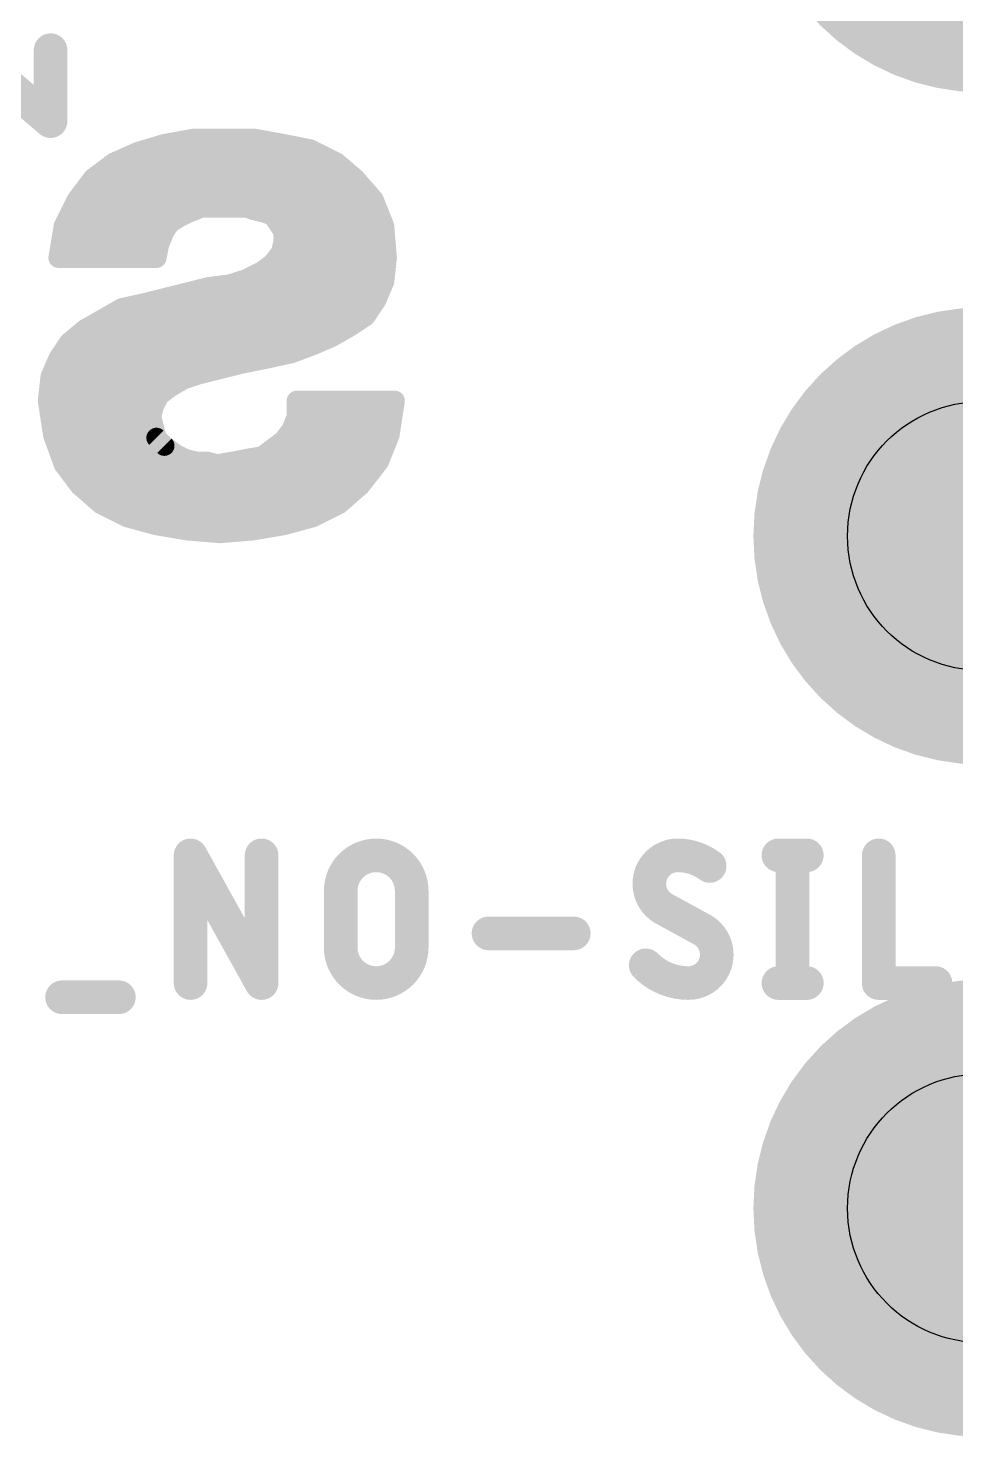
# Model space of a CAD drawing. Extents: x -33 to 53.6, y -8.2 to 46.5.
# Drawn here: x 12.91 to 16.41, y 13.11 to 18.43 of the extents above; entities that cross this region are included whole.
import ezdxf

# ---------------------------------------------------------------- set-up
doc = ezdxf.new("R2010")
doc.units = 0
for name, color, linetype in [('17', 110, 'CONTINUOUS'), ('22', 253, 'CONTINUOUS'), ('27', 253, 'CONTINUOUS'), ('29', 253, 'CONTINUOUS'), ('30', 253, 'CONTINUOUS'), ('44', 253, 'CONTINUOUS')]:
    doc.layers.add(name, color=color, linetype=linetype)

# ---------------------------------------------------------------- blocks, each defined once
blk = doc.blocks.new('ROUNDP')
at = {"const_width": 0.5}
blk.add_lwpolyline([(0, -0.25, 1), (0, 0.25, 1), (0, -0.25)], format="xyb", dxfattribs=at)

msp = doc.modelspace()

# ---------------------------------------------------------------- linework, layer by layer
at = {"layer": '22', "const_width": 0.0762}
for points in [[(13.532, 18.011), (13.422, 17.991)], [(13.762, 18.011), (13.532, 18.011)], [(13.872, 17.991), (13.762, 18.011)], [(13.322, 17.961), (13.232, 17.921)], [(13.422, 17.991), (13.322, 17.961)], [(13.396, 17.9832), (13.911, 17.9832)], [(13.972, 17.971), (13.872, 17.991)], [(14.072, 17.921), (13.972, 17.971)], [(13.232, 17.921), (13.152, 17.861)], [(13.2133, 17.907), (14.0883, 17.907)], [(14.142, 17.861), (14.072, 17.921)], [(13.152, 17.861), (13.092, 17.781)], [(14.212, 17.781), (14.142, 17.861)], [(13.1294, 17.8308), (14.1684, 17.8308)], [(13.092, 17.781), (13.042, 17.681)], [(13.0788, 17.7546), (14.2226, 17.7546)], [(13.512, 17.731), (13.562, 17.751)], [(13.562, 17.751), (13.732, 17.751)], [(13.732, 17.751), (13.762, 17.741)], [(13.762, 17.741), (13.802, 17.731)], [(14.252, 17.681), (14.212, 17.781)], [(13.422, 17.661), (13.442, 17.691)], [(13.442, 17.691), (13.472, 17.711)], [(13.472, 17.711), (13.512, 17.731)], [(13.802, 17.731), (13.832, 17.721)], [(13.832, 17.721), (13.872, 17.661)], [(13.042, 17.681), (13.022, 17.561)], [(13.0416, 17.6784), (13.4336, 17.6784)], [(13.402, 17.611), (13.422, 17.661)], [(13.8604, 17.6784), (14.2522, 17.6784)], [(13.872, 17.661), (13.872, 17.621)], [(14.262, 17.561), (14.252, 17.681)], [(13.0289, 17.6022), (13.4002, 17.6022)], [(13.392, 17.561), (13.402, 17.611)], [(13.862, 17.581), (13.832, 17.541)], [(13.872, 17.621), (13.862, 17.581)], [(13.8673, 17.6022), (14.2586, 17.6022)], [(13.022, 17.561), (13.392, 17.561)], [(13.832, 17.541), (13.792, 17.511)], [(13.812, 17.526), (14.2581, 17.526)], [(14.252, 17.471), (14.262, 17.561)], [(13.732, 17.481), (13.672, 17.461)], [(13.792, 17.511), (13.732, 17.481)], [(13.592, 17.451), (13.352, 17.391)], [(13.5872, 17.4498), (14.2429, 17.4498)], [(13.672, 17.461), (13.592, 17.451)], [(14.222, 17.401), (14.252, 17.471)], [(13.262, 17.371), (13.122, 17.291)], [(13.352, 17.391), (13.262, 17.371)], [(13.2737, 17.3736), (14.2037, 17.3736)], [(14.182, 17.341), (14.222, 17.401)], [(14.122, 17.301), (14.182, 17.341)], [(13.122, 17.291), (13.062, 17.241)], [(13.1332, 17.2974), (14.1157, 17.2974)], [(13.982, 17.231), (14.052, 17.261)], [(14.052, 17.261), (14.122, 17.301)], [(13.062, 17.241), (13.022, 17.181)], [(13.0488, 17.2212), (13.9559, 17.2212)], [(13.902, 17.201), (13.982, 17.231)], [(13.022, 17.181), (12.992, 17.111)], [(13.552, 17.121), (13.712, 17.161)], [(13.712, 17.161), (13.812, 17.181)], [(13.812, 17.181), (13.902, 17.201)], [(12.992, 17.111), (12.982, 17.021)], [(13.0066, 17.145), (13.648, 17.145)], [(13.442, 17.071), (13.492, 17.101)], [(13.492, 17.101), (13.552, 17.121)], [(12.9873, 17.0688), (13.4391, 17.0688)], [(13.402, 17.041), (13.442, 17.071)], [(12.982, 17.021), (13.002, 16.891)], [(13.372, 16.961), (13.382, 17.001)], [(13.382, 17.001), (13.402, 17.041)], [(13.922, 17.021), (13.922, 16.961)], [(14.292, 17.021), (13.922, 17.021)], [(14.272, 16.891), (14.292, 17.021)], [(12.9864, 16.9926), (13.3799, 16.9926)], [(13.392, 16.881), (13.372, 16.961)], [(13.922, 16.961), (13.902, 16.911)], [(13.922, 16.9926), (14.2876, 16.9926)], [(12.9981, 16.9164), (13.3832, 16.9164)], [(13.002, 16.891), (13.042, 16.781)], [(13.902, 16.911), (13.872, 16.871)], [(13.9042, 16.9164), (14.2759, 16.9164)], [(14.232, 16.791), (14.272, 16.891)], [(13.0205, 16.8402), (13.4364, 16.8402)], [(13.422, 16.851), (13.392, 16.881)], [(13.462, 16.821), (13.422, 16.851)], [(13.872, 16.871), (13.792, 16.811)], [(13.8309, 16.8402), (14.2517, 16.8402)], [(13.042, 16.781), (13.102, 16.701)], [(13.502, 16.801), (13.462, 16.821)], [(13.542, 16.791), (13.502, 16.801)], [(13.582, 16.791), (13.542, 16.791)], [(13.622, 16.781), (13.582, 16.791)], [(13.682, 16.791), (13.622, 16.781)], [(13.732, 16.801), (13.682, 16.791)], [(13.792, 16.811), (13.732, 16.801)], [(14.162, 16.701), (14.232, 16.791)], [(13.0548, 16.764), (14.211, 16.764)], [(13.102, 16.701), (13.182, 16.631)], [(13.1171, 16.6878), (14.1469, 16.6878)], [(14.082, 16.631), (14.162, 16.701)], [(13.182, 16.631), (13.282, 16.581)], [(13.982, 16.581), (14.082, 16.631)], [(13.2208, 16.6116), (14.0432, 16.6116)], [(13.282, 16.581), (13.392, 16.551)], [(13.872, 16.551), (13.982, 16.581)], [(13.392, 16.551), (13.512, 16.531)], [(13.4856, 16.5354), (13.7784, 16.5354)], [(13.512, 16.531), (13.632, 16.521)], [(13.632, 16.521), (13.752, 16.531)], [(13.752, 16.531), (13.872, 16.551)]]:
    msp.add_lwpolyline(points, dxfattribs=at)
at = {"layer": '22', "const_width": 0.0381}
for points in [[(13.532, 18.03, 1), (13.532, 17.9919)], [(13.5354, 17.9923, 1), (13.5286, 18.0297)], [(13.7654, 18.0297, 1), (13.7586, 17.9923)], [(13.762, 17.9919, 1), (13.762, 18.03)], [(13.3165, 17.9792, 1), (13.3275, 17.9428)], [(13.3297, 17.9436, 1), (13.3143, 17.9784)], [(13.396, 18.0023, 1), (13.396, 17.9642)], [(13.4186, 18.0097, 1), (13.4254, 17.9723)], [(13.4275, 17.9728, 1), (13.4165, 18.0092)], [(13.8757, 18.0097, 1), (13.8683, 17.9723)], [(13.8686, 17.9723, 1), (13.8754, 18.0097)], [(13.911, 17.9642, 1), (13.911, 18.0023)], [(13.9805, 17.988, 1), (13.9635, 17.954)], [(13.9683, 17.9523, 1), (13.9757, 17.9897)], [(13.2133, 17.9261, 1), (13.2133, 17.888)], [(13.2243, 17.9384, 1), (13.2397, 17.9036)], [(13.2434, 17.9058, 1), (13.2206, 17.9362)], [(14.0844, 17.9355, 1), (14.0596, 17.9065)], [(14.0635, 17.904, 1), (14.0805, 17.938)], [(14.0883, 17.888, 1), (14.0883, 17.9261)], [(13.1406, 17.8762, 1), (13.1634, 17.8458)], [(13.1672, 17.8496, 1), (13.1368, 17.8724)], [(14.1563, 17.8735, 1), (14.1277, 17.8485)], [(14.1296, 17.8465, 1), (14.1544, 17.8755)], [(13.1294, 17.8498, 1), (13.1294, 17.8117)], [(14.1684, 17.8117, 1), (14.1684, 17.8498)], [(13.0788, 17.7736, 1), (13.0788, 17.7355)], [(13.0768, 17.7924, 1), (13.1072, 17.7696)], [(13.109, 17.7725, 1), (13.075, 17.7895)], [(13.562, 17.7701, 1), (13.562, 17.732)], [(13.5691, 17.7333, 1), (13.5549, 17.7687)], [(13.738, 17.7691, 1), (13.726, 17.7329)], [(13.732, 17.732, 1), (13.732, 17.7701)], [(13.7666, 17.7595, 1), (13.7574, 17.7225)], [(13.756, 17.7229, 1), (13.768, 17.7591)], [(14.2297, 17.7881, 1), (14.1943, 17.7739)], [(14.1977, 17.7685, 1), (14.2263, 17.7935)], [(14.2226, 17.7355, 1), (14.2226, 17.7736)], [(13.4314, 17.7069, 1), (13.4526, 17.6751)], [(13.4579, 17.6804, 1), (13.4261, 17.7016)], [(13.4635, 17.728, 1), (13.4805, 17.694)], [(13.4826, 17.6951, 1), (13.4614, 17.7269)], [(13.5049, 17.7487, 1), (13.5191, 17.7133)], [(13.5205, 17.714, 1), (13.5035, 17.748)], [(13.808, 17.7491, 1), (13.796, 17.7129)], [(13.7974, 17.7125, 1), (13.8066, 17.7495)], [(13.8479, 17.7316, 1), (13.8161, 17.7104)], [(13.826, 17.7029, 1), (13.838, 17.7391)], [(13.0416, 17.6974, 1), (13.0416, 17.6593)], [(13.025, 17.6895, 1), (13.059, 17.6725)], [(13.0608, 17.6779, 1), (13.0232, 17.6841)], [(13.4061, 17.6716, 1), (13.4379, 17.6504)], [(13.4397, 17.6539, 1), (13.4043, 17.6681)], [(13.4336, 17.6593, 1), (13.4336, 17.6974)], [(13.8604, 17.6974, 1), (13.8604, 17.6593)], [(13.891, 17.661, 1), (13.8529, 17.661)], [(13.8561, 17.6504, 1), (13.8879, 17.6716)], [(14.271, 17.6826, 1), (14.233, 17.6794)], [(14.2343, 17.6739, 1), (14.2697, 17.6881)], [(14.2522, 17.6593, 1), (14.2522, 17.6974)], [(13.0289, 17.6212, 1), (13.0289, 17.5831)], [(13.3843, 17.6181, 1), (13.4197, 17.6039)], [(13.4207, 17.6073, 1), (13.3833, 17.6147)], [(13.4002, 17.5831, 1), (13.4002, 17.6212)], [(13.8772, 17.5696, 1), (13.8468, 17.5924)], [(13.8673, 17.6212, 1), (13.8673, 17.5831)], [(13.8529, 17.621, 1), (13.891, 17.621)], [(13.8905, 17.6164, 1), (13.8535, 17.6256)], [(14.2586, 17.5831, 1), (14.2586, 17.6212)], [(13.022, 17.58, 1), (13.022, 17.5419)], [(13.0032, 17.5641, 1), (13.0408, 17.5579)], [(13.3733, 17.5647, 1), (13.4107, 17.5573)], [(13.392, 17.5419, 1), (13.392, 17.58)], [(13.812, 17.545, 1), (13.812, 17.5069)], [(13.8168, 17.5524, 1), (13.8472, 17.5296)], [(13.8434, 17.5258, 1), (13.8206, 17.5562)], [(13.8435, 17.5856, 1), (13.8805, 17.5764)], [(14.243, 17.5594, 1), (14.281, 17.5626)], [(14.2809, 17.5589, 1), (14.2431, 17.5631)], [(14.2581, 17.5069, 1), (14.2581, 17.545)], [(13.7235, 17.498, 1), (13.7405, 17.464)], [(13.738, 17.4629, 1), (13.726, 17.4991)], [(13.7806, 17.5262, 1), (13.8034, 17.4958)], [(13.8005, 17.494, 1), (13.7835, 17.528)], [(13.5872, 17.4688, 1), (13.5872, 17.4307)], [(13.5896, 17.4699, 1), (13.5944, 17.4321)], [(13.5966, 17.4325, 1), (13.5874, 17.4695)], [(13.666, 17.4791, 1), (13.678, 17.4429)], [(13.6744, 17.4421, 1), (13.6696, 17.4799)], [(14.2331, 17.4731, 1), (14.2709, 17.4689)], [(14.2695, 17.4635, 1), (14.2345, 17.4785)], [(14.2429, 17.4307, 1), (14.2429, 17.4688)], [(13.2579, 17.3896, 1), (13.2661, 17.3524)], [(13.2715, 17.3545, 1), (13.2525, 17.3875)], [(13.2737, 17.3926, 1), (13.2737, 17.3545)], [(13.3474, 17.4095, 1), (13.3566, 17.3725)], [(13.3561, 17.3724, 1), (13.3479, 17.4096)], [(14.2045, 17.4085, 1), (14.2395, 17.3935)], [(14.2037, 17.3545, 1), (14.2037, 17.3926)], [(14.2379, 17.3904, 1), (14.2061, 17.4116)], [(14.1661, 17.3516, 1), (14.1979, 17.3304)], [(14.1926, 17.3251, 1), (14.1714, 17.3569)], [(13.1125, 17.3075, 1), (13.1315, 17.2745)], [(13.1342, 17.2764, 1), (13.1098, 17.3056)], [(13.1332, 17.3164, 1), (13.1332, 17.2783)], [(14.0595, 17.2435, 1), (14.0445, 17.2785)], [(14.1114, 17.3169, 1), (14.1326, 17.2851)], [(14.1315, 17.2845, 1), (14.1125, 17.3175)], [(14.1157, 17.2783, 1), (14.1157, 17.3164)], [(13.0488, 17.2402, 1), (13.0488, 17.2021)], [(13.0498, 17.2556, 1), (13.0742, 17.2264)], [(13.0779, 17.2304, 1), (13.0461, 17.2516)], [(13.9559, 17.2021, 1), (13.9559, 17.2402)], [(13.9745, 17.2485, 1), (13.9895, 17.2135)], [(13.9887, 17.2132, 1), (13.9753, 17.2488)], [(14.0425, 17.2775, 1), (14.0615, 17.2445)], [(13.0061, 17.1916, 1), (13.0379, 17.1704)], [(13.0395, 17.1735, 1), (13.0045, 17.1885)], [(13.7083, 17.1797, 1), (13.7157, 17.1423)], [(13.7166, 17.1425, 1), (13.7074, 17.1795)], [(13.8079, 17.1996, 1), (13.8161, 17.1624)], [(13.8157, 17.1623, 1), (13.8083, 17.1997)], [(13.8953, 17.2188, 1), (13.9087, 17.1832)], [(13.9061, 17.1824, 1), (13.8979, 17.2196)], [(13.0109, 17.1089, 1), (12.9731, 17.1131)], [(13.0066, 17.164, 1), (13.0066, 17.1259)], [(13.5018, 17.0847, 1), (13.4822, 17.1173)], [(13.5474, 17.1395, 1), (13.5566, 17.1025)], [(13.558, 17.1029, 1), (13.546, 17.1391)], [(13.648, 17.1259, 1), (13.648, 17.164)], [(12.9873, 17.0878, 1), (12.9873, 17.0497)], [(12.9745, 17.1185, 1), (13.0095, 17.1035)], [(13.4322, 17.0873, 1), (13.4518, 17.0547)], [(13.4534, 17.0558, 1), (13.4306, 17.0862)], [(13.4391, 17.0497, 1), (13.4391, 17.0878)], [(13.486, 17.1191, 1), (13.498, 17.0829)], [(13.0008, 17.0239, 1), (12.9632, 17.0181)], [(12.9631, 17.0231, 1), (13.0009, 17.0189)], [(13.4005, 16.9964, 1), (13.3635, 17.0056)], [(13.3906, 17.0562, 1), (13.4134, 17.0258)], [(13.419, 17.0325, 1), (13.385, 17.0495)], [(13.922, 17.0401, 1), (13.922, 17.002)], [(13.9411, 17.021, 1), (13.903, 17.021)], [(14.3108, 17.0181, 1), (14.2732, 17.0239)], [(14.292, 17.002, 1), (14.292, 17.0401)], [(12.9864, 17.0116, 1), (12.9864, 16.9735)], [(13.3905, 16.9656, 1), (13.3535, 16.9564)], [(13.3535, 16.9656, 1), (13.3905, 16.9564)], [(13.365, 17.0095, 1), (13.399, 16.9925)], [(13.3799, 16.9735, 1), (13.3799, 17.0116)], [(13.922, 17.0116, 1), (13.922, 16.9735)], [(13.903, 16.961, 1), (13.9411, 16.961)], [(13.9397, 16.9539, 1), (13.9043, 16.9681)], [(14.2876, 16.9735, 1), (14.2876, 17.0116)], [(12.9981, 16.9354, 1), (12.9981, 16.8973)], [(13.0199, 16.8975, 1), (12.9841, 16.8845)], [(13.3832, 16.8973, 1), (13.3832, 16.9354)], [(13.8843, 16.9181, 1), (13.9197, 16.9039)], [(13.9042, 16.9354, 1), (13.9042, 16.8973)], [(13.9172, 16.8996, 1), (13.8868, 16.9224)], [(14.2897, 16.8839, 1), (14.2543, 16.8981)], [(14.2759, 16.8973, 1), (14.2759, 16.9354)], [(12.9832, 16.8881, 1), (13.0208, 16.8939)], [(13.0205, 16.8592, 1), (13.0205, 16.8211)], [(13.4055, 16.8945, 1), (13.3785, 16.8675)], [(13.3735, 16.8764, 1), (13.4105, 16.8856)], [(13.4334, 16.8662, 1), (13.4106, 16.8358)], [(13.4085, 16.8375, 1), (13.4355, 16.8645)], [(13.4364, 16.8211, 1), (13.4364, 16.8592)], [(13.8309, 16.8592, 1), (13.8309, 16.8211)], [(13.8568, 16.8824, 1), (13.8872, 16.8596)], [(13.8834, 16.8558, 1), (13.8606, 16.8862)], [(14.2517, 16.8211, 1), (14.2517, 16.8592)], [(14.2532, 16.8939, 1), (14.2908, 16.8881)], [(13.0572, 16.7924, 1), (13.0268, 16.7696)], [(13.4705, 16.838, 1), (13.4535, 16.804)], [(13.4506, 16.8058, 1), (13.4734, 16.8362)], [(13.5066, 16.8195, 1), (13.4974, 16.7825)], [(13.4935, 16.784, 1), (13.5105, 16.818)], [(13.542, 16.8101, 1), (13.542, 16.772)], [(13.5374, 16.7725, 1), (13.5466, 16.8095)], [(13.5866, 16.8095, 1), (13.5774, 16.7725)], [(13.582, 16.772, 1), (13.582, 16.8101)], [(13.6783, 16.8097, 1), (13.6857, 16.7723)], [(13.6851, 16.7722, 1), (13.6789, 16.8098)], [(13.7289, 16.8198, 1), (13.7351, 16.7822)], [(13.7357, 16.7823, 1), (13.7283, 16.8197)], [(13.7806, 16.8262, 1), (13.8034, 16.7958)], [(13.7951, 16.7922, 1), (13.7889, 16.8298)], [(14.247, 16.7793, 1), (14.217, 16.8027)], [(13.0241, 16.7745, 1), (13.0599, 16.7875)], [(13.0548, 16.783, 1), (13.0548, 16.7449)], [(13.6189, 16.7998, 1), (13.6251, 16.7622)], [(13.6174, 16.7625, 1), (13.6266, 16.7995)], [(14.211, 16.7449, 1), (14.211, 16.783)], [(14.2143, 16.7981, 1), (14.2497, 16.7839)], [(13.1145, 16.7153, 1), (13.0895, 16.6867)], [(13.0868, 16.6896, 1), (13.1172, 16.7124)], [(13.1171, 16.7068, 1), (13.1171, 16.6687)], [(14.147, 16.7127, 1), (14.177, 16.6893)], [(14.1469, 16.6687, 1), (14.1469, 16.7068)], [(14.1745, 16.6867, 1), (14.1495, 16.7153)], [(13.1905, 16.648, 1), (13.1735, 16.614)], [(13.1695, 16.6167, 1), (13.1945, 16.6453)], [(14.0695, 16.6453, 1), (14.0945, 16.6167)], [(14.0905, 16.614, 1), (14.0735, 16.648)], [(13.2208, 16.6306, 1), (13.2208, 16.5925)], [(13.287, 16.5994, 1), (13.277, 16.5626)], [(13.2735, 16.564, 1), (13.2905, 16.598)], [(13.9735, 16.598, 1), (13.9905, 16.564)], [(13.987, 16.5626, 1), (13.977, 16.5994)], [(14.0432, 16.5925, 1), (14.0432, 16.6306)], [(13.3951, 16.5698, 1), (13.3889, 16.5322)], [(13.387, 16.5326, 1), (13.397, 16.5694)], [(13.4856, 16.5544, 1), (13.4856, 16.5163)], [(13.5136, 16.55, 1), (13.5104, 16.512)], [(13.5089, 16.5122, 1), (13.5151, 16.5498)], [(13.6304, 16.54, 1), (13.6336, 16.502)], [(13.6304, 16.502, 1), (13.6336, 16.54)], [(13.7489, 16.5498, 1), (13.7551, 16.5122)], [(13.7536, 16.512, 1), (13.7504, 16.55)], [(13.7784, 16.5163, 1), (13.7784, 16.5544)], [(13.867, 16.5694, 1), (13.877, 16.5326)], [(13.8751, 16.5322, 1), (13.8689, 16.5698)]]:
    msp.add_lwpolyline(points, format="xyb", dxfattribs=at)
at = {"layer": '27', "const_width": 0.127}
for points in [[(12.724, 18.3055), (12.9921, 18.0776)], [(12.9921, 18.0776), (12.9921, 18.3457)], [(13.521, 14.8209), (13.521, 15.3035)], [(13.521, 15.3035), (13.7891, 14.8209)], [(13.7891, 14.8209), (13.7891, 15.3035)], [(15.7411, 15.3035), (15.8483, 15.3035)], [(15.7947, 15.3035), (15.7947, 14.8209)], [(16.1198, 15.3035), (16.1198, 14.8209)], [(14.0879, 14.955), (14.0879, 15.1694)], [(14.356, 15.1694), (14.356, 14.955)], [(15.4545, 15.022), (15.3071, 15.1024)], [(14.6463, 15.0086), (14.968, 15.0086)], [(15.7411, 14.8209), (15.8483, 14.8209)], [(16.1198, 14.8209), (16.3343, 14.8209)], [(13.0357, 14.7673), (13.2502, 14.7673)]]:
    msp.add_lwpolyline(points, dxfattribs=at)
at = {"layer": '27'}
for points, const_width in [([(13.0239, 18.3457, 1), (12.9604, 18.3457)], 0.0635), ([(12.9604, 18.0776, 1), (13.0239, 18.0776)], 0.0635), ([(12.9715, 18.0534, 1), (13.0127, 18.1018)], 0.0635), ([(13.5527, 15.3035, 1), (13.4892, 15.3035)], 0.0635), ([(13.5487, 15.3189, 1), (13.4932, 15.2881)], 0.0635), ([(13.8209, 15.3035, 1), (13.7574, 15.3035)], 0.0635), ([(14.356, 15.1694, 1), (14.0879, 15.1694)], 0.127), ([(15.3607, 15.3035, 0.4142), (15.2535, 15.1963)], 0.127), ([(15.4814, 15.2633, 0.1623), (15.3607, 15.3035)], 0.127), ([(15.3607, 15.3352, 1), (15.3607, 15.2718)], 0.0635), ([(15.3607, 15.2717, 1), (15.3607, 15.3352)], 0.0635), ([(15.7411, 15.3353, 1), (15.7411, 15.2718)], 0.0635), ([(15.8265, 15.3035, 1), (15.763, 15.3035)], 0.0635), ([(15.8483, 15.2718, 1), (15.8483, 15.3353)], 0.0635), ([(16.1516, 15.3035, 1), (16.0881, 15.3035)], 0.0635), ([(15.4623, 15.2379, 1), (15.5004, 15.2887)], 0.0635), ([(14.1197, 15.1694, 1), (14.0562, 15.1694)], 0.0635), ([(14.3878, 15.1694, 1), (14.3243, 15.1694)], 0.0635), ([(15.2535, 15.1963, 0.2656), (15.3071, 15.1024)], 0.127), ([(15.2852, 15.1963, 1), (15.2217, 15.1963)], 0.0635), ([(15.2217, 15.1963, 1), (15.2852, 15.1963)], 0.0635), ([(14.0562, 15.1694, 1), (14.1197, 15.1694)], 0.0635), ([(14.3243, 15.1694, 1), (14.3878, 15.1694)], 0.0635), ([(15.3223, 15.1303, 1), (15.2919, 15.0745)], 0.0635), ([(15.291, 15.0751, 1), (15.3232, 15.1298)], 0.0635), ([(14.6463, 15.0403, 1), (14.6463, 14.9768)], 0.0635), ([(14.968, 14.9768, 1), (14.968, 15.0403)], 0.0635), ([(15.5082, 14.9281, 0.2656), (15.4545, 15.022)], 0.127), ([(15.4707, 15.0493, 1), (15.4384, 14.9946)], 0.0635), ([(15.4393, 14.9941, 1), (15.4697, 15.0499)], 0.0635), ([(14.0879, 14.955, 1), (14.356, 14.955)], 0.127), ([(14.1197, 14.955, 1), (14.0562, 14.955)], 0.0635), ([(14.3878, 14.955, 1), (14.3243, 14.955)], 0.0635), ([(14.0562, 14.955, 1), (14.1197, 14.955)], 0.0635), ([(14.3243, 14.955, 1), (14.3878, 14.955)], 0.0635), ([(15.4009, 14.8209, 0.4142), (15.5082, 14.9281)], 0.127), ([(15.5399, 14.9281, 1), (15.4764, 14.9281)], 0.0635), ([(15.4764, 14.9281, 1), (15.5399, 14.9281)], 0.0635), ([(15.2401, 14.8879, 0.2), (15.4009, 14.8209)], 0.127), ([(15.2626, 14.9103, 1), (15.2175, 14.8656)], 0.0635), ([(13.4892, 14.8209, 1), (13.5527, 14.8209)], 0.0635), ([(13.7574, 14.8209, 1), (13.8209, 14.8209)], 0.0635), ([(13.7613, 14.8055, 1), (13.8169, 14.8363)], 0.0635), ([(15.4009, 14.8527, 1), (15.4009, 14.7891)], 0.0635), ([(15.4009, 14.7892, 1), (15.4009, 14.8526)], 0.0635), ([(15.7411, 14.8527, 1), (15.7411, 14.7891)], 0.0635), ([(15.763, 14.8209, 1), (15.8265, 14.8209)], 0.0635), ([(15.8483, 14.7891, 1), (15.8483, 14.8527)], 0.0635), ([(16.1198, 14.8527, 1), (16.1198, 14.7891)], 0.0635), ([(16.0881, 14.8209, 1), (16.1516, 14.8209)], 0.0635), ([(16.3343, 14.7891, 1), (16.3343, 14.8527)], 0.0635), ([(13.0357, 14.799, 1), (13.0357, 14.7355)], 0.0635), ([(13.2502, 14.7355, 1), (13.2502, 14.799)], 0.0635)]:
    msp.add_lwpolyline(points, format="xyb", dxfattribs=dict(at, const_width=const_width))
at = {"layer": '44'}
for centre in [(16.51, 16.51), (16.51, 13.97)]:
    msp.add_circle(centre, 0.508, dxfattribs=at)

# ---------------------------------------------------------------- block references
at = {"layer": '17', "xscale": 1.524, "yscale": 1.524, "rotation": 180}
for p in [(16.51, 19.05), (16.51, 19.05), (16.51, 16.51), (16.51, 16.51), (16.51, 13.97), (16.51, 13.97)]:
    msp.add_blockref('ROUNDP', p, dxfattribs=at)
at = {"layer": '29', "xscale": 1.7272, "yscale": 1.7272, "rotation": 180}
for p in [(16.51, 19.05), (16.51, 16.51), (16.51, 13.97)]:
    msp.add_blockref('ROUNDP', p, dxfattribs=at)
at = {"layer": '30', "xscale": 1.7272, "yscale": 1.7272, "rotation": 180}
for p in [(16.51, 19.05), (16.51, 16.51), (16.51, 13.97)]:
    msp.add_blockref('ROUNDP', p, dxfattribs=at)

doc.saveas('drawing.dxf')
